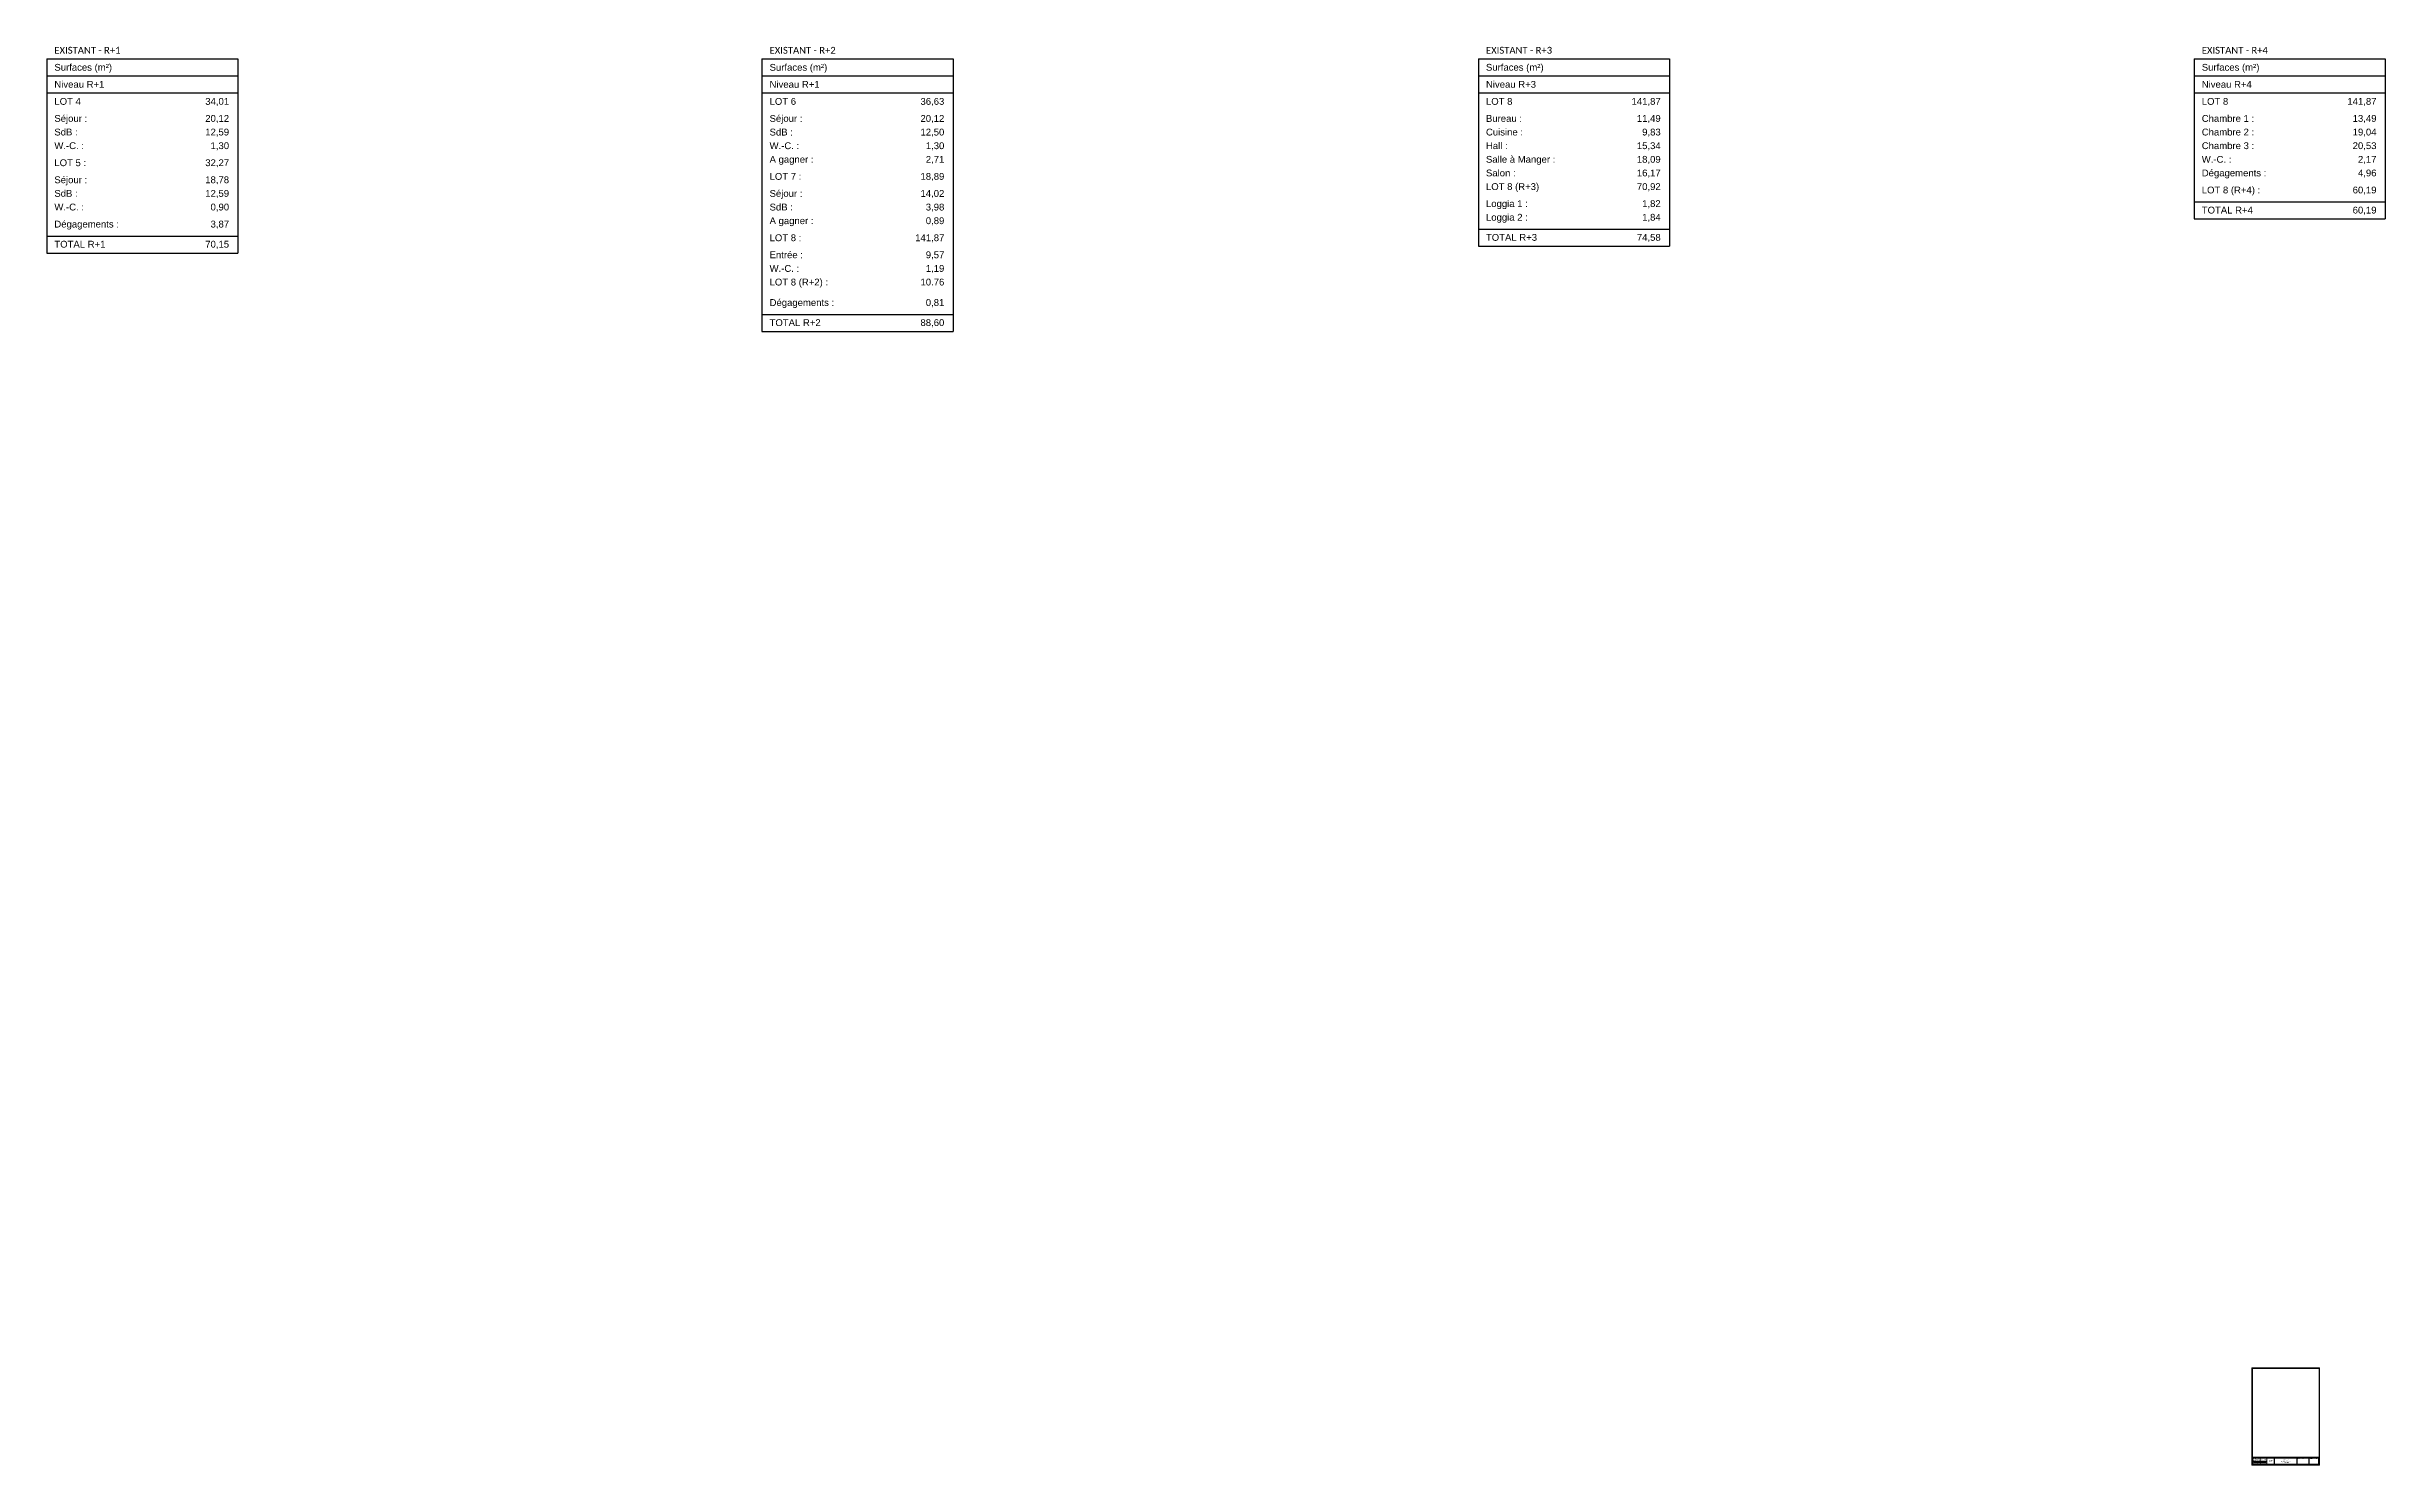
# Model space of a CAD drawing. Header units: millimetres. Extents: x -14819 to 43195, y -10328 to 20814.
# Drawn here: x -14819 to -7959, y -3569 to 592 of the extents above; entities that cross this region are included whole.
import ezdxf
from ezdxf.enums import TextEntityAlignment as Align

# ---------------------------------------------------------------- set-up
doc = ezdxf.new("R2010")
doc.units = ezdxf.units.MM
doc.linetypes.add('Chemin', pattern=[0.5, 0.3, -0.2])
for name, color, linetype, lineweight in [('30 - Mise en page', 5, 'Continuous', 13), ('31 - Textes', 4, 'Continuous', 5), ('32 - Echelle graphique', 7, 'Continuous', 9), ('36 - CADRE 02', 40, 'Continuous', 20), ('59 - TxT', 120, 'Continuous', 0)]:
    doc.layers.add(name, color=color, linetype=linetype, lineweight=lineweight)
doc.layers.add('70 - Surfaces', color=21, linetype='Continuous')
doc.styles.add('ARIAL', font='arial.ttf')
doc.styles.add('Legend', font='calibri.ttf')
doc.styles.get("Standard").update_dxf_attribs({"font": 'arial.ttf'})

msp = doc.modelspace()

# ---------------------------------------------------------------- hatches: boundary and pattern name
at = {"layer": '32 - Echelle graphique', "linetype": 'Continuous'}
h = msp.add_hatch(color=256, dxfattribs=at)
h.dxf.hatch_style = 1
h.paths.add_polyline_path([(-8343.09, -3561.52), (-8343.09, -3561.12), (-8344.09, -3561.12), (-8344.09, -3561.52)])
h.paths.add_polyline_path([(-8342.09, -3561.92), (-8342.09, -3561.52), (-8343.09, -3561.52), (-8343.09, -3561.92)])
h.paths.add_polyline_path([(-8342.09, -3561.12), (-8342.09, -3561.52), (-8341.09, -3561.52), (-8341.09, -3561.12)])
h.paths.add_polyline_path([(-8341.09, -3561.52), (-8341.09, -3561.92), (-8340.09, -3561.92), (-8340.09, -3561.52)])
h.paths.add_polyline_path([(-8339.09, -3561.52), (-8339.09, -3561.12), (-8340.09, -3561.12), (-8340.09, -3561.52)])
h.paths.add_polyline_path([(-8334.09, -3561.92), (-8334.09, -3561.52), (-8339.09, -3561.52), (-8339.09, -3561.92)])
h.paths.add_polyline_path([(-8334.09, -3561.12), (-8334.09, -3561.52), (-8329.09, -3561.52), (-8329.09, -3561.12)])
h.paths.add_polyline_path([(-8324.09, -3561.92), (-8324.09, -3561.52), (-8329.09, -3561.52), (-8329.09, -3561.92)])
h.paths.add_polyline_path([(-8319.09, -3561.52), (-8319.09, -3561.12), (-8324.09, -3561.12), (-8324.09, -3561.52)])
h.paths.add_polyline_path([(-8319.09, -3561.52), (-8319.09, -3561.92), (-8314.09, -3561.92), (-8314.09, -3561.52)])
h.paths.add_polyline_path([(-8309.09, -3561.52), (-8309.09, -3561.12), (-8314.09, -3561.12), (-8314.09, -3561.52)])

# ---------------------------------------------------------------- linework, layer by layer
at = {"layer": '30 - Mise en page'}
for p, q in [((-8348.55, -3284.74), (-8349.97, -3284.74)), ((-8349.97, -3288.98), (-8348.55, -3288.98)), ((-8349.61, -3288.98), (-8349.61, -3284.74)), ((-8349.26, -3284.74), (-8349.26, -3288.98)), ((-8349.26, -3288.98), (-8349.26, -3303.12)), ((-8348.91, -3303.12), (-8348.91, -3288.98)), ((-8348.55, -3283.32), (-8348.55, -3284.74)), ((-8348.55, -3284.03), (-8334.41, -3284.03)), ((-8334.41, -3284.38), (-8348.55, -3284.38)), ((-8334.41, -3283.32), (-8334.41, -3284.74)), ((-8320.27, -3283.68), (-8334.41, -3283.68)), ((-8334.41, -3284.03), (-8320.27, -3284.03)), ((-8320.27, -3283.32), (-8320.27, -3284.74)), ((-8320.27, -3284.03), (-8306.12, -3284.03)), ((-8306.12, -3284.38), (-8320.27, -3284.38)), ((-8306.12, -3283.32), (-8306.12, -3284.74)), ((-8291.98, -3283.68), (-8306.12, -3283.68)), ((-8306.12, -3284.03), (-8291.98, -3284.03)), ((-8291.98, -3283.32), (-8291.98, -3284.74)), ((-8291.98, -3284.03), (-8277.84, -3284.03)), ((-8277.84, -3284.38), (-8291.98, -3284.38)), ((-8277.84, -3283.32), (-8277.84, -3284.74)), ((-8263.7, -3283.68), (-8277.84, -3283.68)), ((-8277.84, -3284.03), (-8263.7, -3284.03)), ((-8263.7, -3283.32), (-8263.7, -3284.74)), ((-8263.7, -3284.03), (-8249.55, -3284.03)), ((-8249.55, -3284.38), (-8263.7, -3284.38)), ((-8249.55, -3283.32), (-8249.55, -3284.74)), ((-8235.41, -3283.68), (-8249.55, -3283.68)), ((-8249.55, -3284.03), (-8235.41, -3284.03)), ((-8235.41, -3283.32), (-8235.41, -3284.74)), ((-8235.41, -3284.03), (-8221.27, -3284.03)), ((-8221.27, -3284.38), (-8235.41, -3284.38)), ((-8221.27, -3283.32), (-8221.27, -3284.74)), ((-8207.12, -3283.68), (-8221.27, -3283.68)), ((-8221.27, -3284.03), (-8207.12, -3284.03)), ((-8207.12, -3283.32), (-8207.12, -3284.74)), ((-8207.12, -3284.03), (-8192.98, -3284.03)), ((-8192.98, -3284.38), (-8207.12, -3284.38)), ((-8192.98, -3283.32), (-8192.98, -3284.74)), ((-8178.84, -3283.68), (-8192.98, -3283.68)), ((-8192.98, -3284.03), (-8178.84, -3284.03)), ((-8178.84, -3283.32), (-8178.84, -3284.74)), ((-8178.84, -3284.03), (-8164.7, -3284.03)), ((-8164.7, -3284.38), (-8178.84, -3284.38)), ((-8164.7, -3283.32), (-8164.7, -3284.74)), ((-8152.67, -3283.68), (-8164.7, -3283.68)), ((-8164.7, -3284.03), (-8152.67, -3284.03)), ((-8152.67, -3283.32), (-8152.67, -3284.74)), ((-8152.67, -3284.74), (-8151.26, -3284.74)), ((-8152.67, -3288.98), (-8151.26, -3288.98)), ((-8152.32, -3288.98), (-8152.32, -3284.74)), ((-8151.97, -3284.74), (-8151.97, -3288.98)), ((-8151.97, -3288.98), (-8151.97, -3303.12)), ((-8151.61, -3303.12), (-8151.61, -3288.98)), ((-8349.97, -3303.12), (-8348.55, -3303.12)), ((-8349.97, -3317.27), (-8348.55, -3317.27)), ((-8349.97, -3331.41), (-8348.55, -3331.41)), ((-8349.97, -3345.55), (-8348.55, -3345.55)), ((-8349.97, -3359.69), (-8348.55, -3359.69)), ((-8349.61, -3317.27), (-8349.61, -3303.12)), ((-8349.61, -3345.55), (-8349.61, -3331.41)), ((-8349.61, -3371.72), (-8349.61, -3359.69)), ((-8349.26, -3303.12), (-8349.26, -3317.27)), ((-8349.26, -3317.27), (-8349.26, -3331.41)), ((-8349.26, -3331.41), (-8349.26, -3345.55)), ((-8349.26, -3345.55), (-8349.26, -3359.69)), ((-8349.26, -3359.69), (-8349.26, -3371.72)), ((-8348.91, -3331.41), (-8348.91, -3317.27)), ((-8348.91, -3359.69), (-8348.91, -3345.55)), ((-8152.67, -3303.12), (-8151.26, -3303.12)), ((-8152.67, -3317.27), (-8151.26, -3317.27)), ((-8152.67, -3331.41), (-8151.26, -3331.41)), ((-8152.67, -3345.55), (-8151.26, -3345.55)), ((-8152.67, -3359.69), (-8151.26, -3359.69)), ((-8152.32, -3317.27), (-8152.32, -3303.12)), ((-8152.32, -3345.55), (-8152.32, -3331.41)), ((-8152.32, -3371.72), (-8152.32, -3359.69)), ((-8151.97, -3303.12), (-8151.97, -3317.27)), ((-8151.97, -3317.27), (-8151.97, -3331.41)), ((-8151.97, -3331.41), (-8151.97, -3345.55)), ((-8151.97, -3345.55), (-8151.97, -3359.69)), ((-8151.97, -3359.69), (-8151.97, -3371.72)), ((-8151.61, -3331.41), (-8151.61, -3317.27)), ((-8151.61, -3359.69), (-8151.61, -3345.55)), ((-8349.97, -3371.72), (-8348.55, -3371.72)), ((-8349.97, -3371.72), (-8348.55, -3371.72)), ((-8349.97, -3385.86), (-8348.55, -3385.86)), ((-8349.97, -3400), (-8348.55, -3400)), ((-8349.97, -3414.14), (-8348.55, -3414.14)), ((-8349.97, -3428.29), (-8348.55, -3428.29)), ((-8349.61, -3400), (-8349.61, -3385.86)), ((-8349.61, -3428.29), (-8349.61, -3414.14)), ((-8349.26, -3371.72), (-8349.26, -3385.86)), ((-8349.26, -3385.86), (-8349.26, -3400)), ((-8349.26, -3400), (-8349.26, -3414.14)), ((-8349.26, -3414.14), (-8349.26, -3428.29)), ((-8349.26, -3428.29), (-8349.26, -3442.43)), ((-8348.91, -3385.86), (-8348.91, -3371.72)), ((-8348.91, -3414.14), (-8348.91, -3400)), ((-8348.91, -3442.43), (-8348.91, -3428.29)), ((-8152.67, -3371.72), (-8151.26, -3371.72)), ((-8152.67, -3371.72), (-8151.26, -3371.72)), ((-8152.67, -3385.86), (-8151.26, -3385.86)), ((-8152.67, -3400), (-8151.26, -3400)), ((-8152.67, -3414.14), (-8151.26, -3414.14)), ((-8152.67, -3428.29), (-8151.26, -3428.29)), ((-8152.32, -3400), (-8152.32, -3385.86)), ((-8152.32, -3428.29), (-8152.32, -3414.14)), ((-8151.97, -3371.72), (-8151.97, -3385.86)), ((-8151.97, -3385.86), (-8151.97, -3400)), ((-8151.97, -3400), (-8151.97, -3414.14)), ((-8151.97, -3414.14), (-8151.97, -3428.29)), ((-8151.97, -3428.29), (-8151.97, -3442.43)), ((-8151.61, -3385.86), (-8151.61, -3371.72)), ((-8151.61, -3414.14), (-8151.61, -3400)), ((-8151.61, -3442.43), (-8151.61, -3428.29)), ((-8349.97, -3442.43), (-8348.55, -3442.43)), ((-8349.97, -3456.57), (-8348.55, -3456.57)), ((-8349.97, -3470.72), (-8348.55, -3470.72)), ((-8349.97, -3484.86), (-8348.55, -3484.86)), ((-8349.61, -3456.57), (-8349.61, -3442.43)), ((-8349.61, -3484.86), (-8349.61, -3470.72)), ((-8349.26, -3442.43), (-8349.26, -3456.57)), ((-8349.26, -3456.57), (-8349.26, -3470.72)), ((-8349.26, -3470.72), (-8349.26, -3484.86)), ((-8349.26, -3484.86), (-8349.26, -3499)), ((-8348.91, -3470.72), (-8348.91, -3456.57)), ((-8348.91, -3499), (-8348.91, -3484.86)), ((-8152.67, -3442.43), (-8151.26, -3442.43)), ((-8152.67, -3456.57), (-8151.26, -3456.57)), ((-8152.67, -3470.72), (-8151.26, -3470.72)), ((-8152.67, -3484.86), (-8151.26, -3484.86)), ((-8152.32, -3456.57), (-8152.32, -3442.43)), ((-8152.32, -3484.86), (-8152.32, -3470.72)), ((-8151.97, -3442.43), (-8151.97, -3456.57)), ((-8151.97, -3456.57), (-8151.97, -3470.72)), ((-8151.97, -3470.72), (-8151.97, -3484.86)), ((-8151.97, -3484.86), (-8151.97, -3499)), ((-8151.61, -3470.72), (-8151.61, -3456.57)), ((-8151.61, -3499), (-8151.61, -3484.86)), ((-8349.97, -3499), (-8348.55, -3499)), ((-8349.97, -3513.14), (-8348.55, -3513.14)), ((-8349.97, -3527.29), (-8348.55, -3527.29)), ((-8349.97, -3541.43), (-8348.55, -3541.43)), ((-8349.97, -3555.57), (-8348.55, -3555.57)), ((-8349.61, -3513.14), (-8349.61, -3499)), ((-8349.61, -3541.43), (-8349.61, -3527.29)), ((-8349.61, -3567.59), (-8349.61, -3555.57)), ((-8349.26, -3499), (-8349.26, -3513.14)), ((-8349.26, -3513.14), (-8349.26, -3527.29)), ((-8349.26, -3527.29), (-8349.26, -3541.43)), ((-8349.26, -3541.43), (-8349.26, -3555.57)), ((-8349.26, -3555.57), (-8349.26, -3567.59)), ((-8348.91, -3527.29), (-8348.91, -3513.14)), ((-8348.91, -3555.57), (-8348.91, -3541.43)), ((-8152.67, -3546.78), (-8348.55, -3546.78)), ((-8347.14, -3548.19), (-8284.24, -3548.19)), ((-8347.14, -3557.18), (-8347.14, -3548.19)), ((-8347.14, -3557.18), (-8305.69, -3557.18)), ((-8347.14, -3566.17), (-8347.14, -3558.12)), ((-8347.14, -3558.12), (-8305.69, -3558.12)), ((-8347.14, -3566.17), (-8284.24, -3566.17)), ((-8325.77, -3557.18), (-8325.77, -3548.19)), ((-8305.69, -3558.12), (-8305.69, -3548.19)), ((-8305.69, -3566.17), (-8305.69, -3558.12)), ((-8284.24, -3566.17), (-8284.24, -3548.19)), ((-8283.3, -3548.19), (-8217.92, -3548.19)), ((-8283.3, -3548.19), (-8283.3, -3566.17)), ((-8283.3, -3566.17), (-8217.92, -3566.17)), ((-8217.92, -3566.17), (-8217.92, -3548.19)), ((-8216.99, -3548.19), (-8182.47, -3548.19)), ((-8216.99, -3566.17), (-8216.99, -3548.19)), ((-8216.99, -3566.17), (-8182.47, -3566.17)), ((-8182.47, -3566.17), (-8182.47, -3548.19)), ((-8181.53, -3548.19), (-8154.09, -3548.19)), ((-8181.53, -3566.17), (-8181.53, -3548.19)), ((-8181.53, -3566.17), (-8154.09, -3566.17)), ((-8154.09, -3548.19), (-8154.09, -3566.17)), ((-8152.67, -3499), (-8151.26, -3499)), ((-8152.67, -3513.14), (-8151.26, -3513.14)), ((-8152.67, -3527.29), (-8151.26, -3527.29)), ((-8152.67, -3541.43), (-8151.26, -3541.43)), ((-8152.67, -3555.57), (-8151.26, -3555.57)), ((-8152.32, -3513.14), (-8152.32, -3499)), ((-8152.32, -3541.43), (-8152.32, -3527.29)), ((-8152.32, -3567.59), (-8152.32, -3555.57)), ((-8151.97, -3499), (-8151.97, -3513.14)), ((-8151.97, -3513.14), (-8151.97, -3527.29)), ((-8151.97, -3527.29), (-8151.97, -3541.43)), ((-8151.97, -3541.43), (-8151.97, -3555.57)), ((-8151.97, -3555.57), (-8151.97, -3567.59)), ((-8151.61, -3527.29), (-8151.61, -3513.14)), ((-8151.61, -3555.57), (-8151.61, -3541.43)), ((-8348.55, -3567.59), (-8349.97, -3567.59)), ((-8349.97, -3567.59), (-8348.55, -3567.59)), ((-8348.55, -3567.59), (-8348.55, -3569.01)), ((-8348.55, -3568.3), (-8334.41, -3568.3)), ((-8334.41, -3568.65), (-8348.55, -3568.65)), ((-8334.41, -3567.59), (-8334.41, -3569.01)), ((-8320.27, -3567.95), (-8334.41, -3567.95)), ((-8334.41, -3568.3), (-8320.27, -3568.3)), ((-8320.27, -3567.59), (-8320.27, -3569.01)), ((-8320.27, -3568.3), (-8306.12, -3568.3)), ((-8306.12, -3568.65), (-8320.27, -3568.65)), ((-8306.12, -3567.59), (-8306.12, -3569.01)), ((-8291.98, -3567.95), (-8306.12, -3567.95)), ((-8306.12, -3568.3), (-8291.98, -3568.3)), ((-8291.98, -3567.59), (-8291.98, -3569.01)), ((-8291.98, -3568.3), (-8277.84, -3568.3)), ((-8277.84, -3568.65), (-8291.98, -3568.65)), ((-8277.84, -3567.59), (-8277.84, -3569.01)), ((-8263.7, -3567.95), (-8277.84, -3567.95)), ((-8277.84, -3568.3), (-8263.7, -3568.3)), ((-8263.7, -3567.59), (-8263.7, -3569.01)), ((-8263.7, -3568.3), (-8249.55, -3568.3)), ((-8249.55, -3568.65), (-8263.7, -3568.65)), ((-8249.55, -3567.59), (-8249.55, -3569.01)), ((-8235.41, -3567.95), (-8249.55, -3567.95)), ((-8249.55, -3568.3), (-8235.41, -3568.3)), ((-8235.41, -3567.59), (-8235.41, -3569.01)), ((-8235.41, -3568.3), (-8221.27, -3568.3)), ((-8221.27, -3568.65), (-8235.41, -3568.65)), ((-8221.27, -3567.59), (-8221.27, -3569.01)), ((-8207.12, -3567.95), (-8221.27, -3567.95)), ((-8221.27, -3568.3), (-8207.12, -3568.3)), ((-8207.12, -3567.59), (-8207.12, -3569.01)), ((-8207.12, -3568.3), (-8192.98, -3568.3)), ((-8192.98, -3568.65), (-8207.12, -3568.65)), ((-8192.98, -3567.59), (-8192.98, -3569.01)), ((-8178.84, -3567.95), (-8192.98, -3567.95)), ((-8192.98, -3568.3), (-8178.84, -3568.3)), ((-8178.84, -3567.59), (-8178.84, -3569.01)), ((-8178.84, -3568.3), (-8164.7, -3568.3)), ((-8164.7, -3568.65), (-8178.84, -3568.65)), ((-8164.7, -3567.59), (-8164.7, -3569.01)), ((-8152.67, -3567.95), (-8164.7, -3567.95)), ((-8164.7, -3568.3), (-8152.67, -3568.3)), ((-8152.67, -3567.59), (-8152.67, -3569.01)), ((-8151.26, -3567.59), (-8152.67, -3567.59)), ((-8152.67, -3567.59), (-8151.26, -3567.59))]:
    msp.add_line(p, q, dxfattribs=at)
at = {"layer": '32 - Echelle graphique', "linetype": 'Continuous'}
for p, q in [((-8344.09, -3561.92), (-8344.09, -3561.12)), ((-8344.09, -3561.12), (-8309.09, -3561.12)), ((-8344.09, -3561.52), (-8309.09, -3561.52)), ((-8344.09, -3561.92), (-8309.09, -3561.92)), ((-8344.09, -3563.12), (-8344.09, -3562.32)), ((-8343.09, -3561.12), (-8343.09, -3561.92)), ((-8342.09, -3561.12), (-8342.09, -3561.92)), ((-8341.09, -3561.12), (-8341.09, -3561.92)), ((-8340.09, -3561.12), (-8340.09, -3561.92)), ((-8339.09, -3561.92), (-8339.09, -3561.12)), ((-8339.09, -3563.12), (-8339.09, -3562.32)), ((-8334.09, -3561.92), (-8334.09, -3561.12)), ((-8334.09, -3563.12), (-8334.09, -3562.32)), ((-8329.09, -3561.92), (-8329.09, -3561.12)), ((-8324.09, -3561.92), (-8324.09, -3561.12)), ((-8324.09, -3563.12), (-8324.09, -3562.32)), ((-8319.09, -3561.92), (-8319.09, -3561.12)), ((-8314.09, -3561.92), (-8314.09, -3561.12)), ((-8314.09, -3563.12), (-8314.09, -3562.32)), ((-8309.09, -3561.12), (-8309.09, -3561.92)), ((-8309.09, -3562.32), (-8309.09, -3563.12))]:
    msp.add_line(p, q, dxfattribs=at)
at = {"layer": '36 - CADRE 02', "linetype": 'Continuous'}
msp.add_line((-8348.55, -3546.78), (-8152.67, -3546.78), dxfattribs=at)
at = {"layer": '36 - CADRE 02', "linetype": 'ByBlock'}
msp.add_lwpolyline([(-8349.97, -3283.32), (-8349.97, -3569.01), (-8151.26, -3569.01), (-8151.26, -3283.32)], close=True, dxfattribs=at)
at = {"layer": '36 - CADRE 02', "linetype": 'Continuous'}
msp.add_lwpolyline([(-8348.55, -3545.36), (-8152.67, -3545.36), (-8152.67, -3284.74), (-8348.55, -3284.74)], close=True, dxfattribs=at)
at = {"layer": '36 - CADRE 02', "linetype": 'ByBlock'}
msp.add_lwpolyline([(-8348.55, -3546.78), (-8348.55, -3567.59), (-8152.67, -3567.59), (-8152.67, -3546.78)], dxfattribs=at)
at = {"layer": '70 - Surfaces', "linetype": 'Continuous'}
for p, q in [((-14819.18, 557.18), (-14258.67, 557.18)), ((-12720.87, 557.08), (-12160.36, 557.08)), ((-10619.18, 557.18), (-10058.67, 557.18)), ((-8519.18, 557.18), (-7958.66, 557.18)), ((-14819.18, 507.18), (-14258.67, 507.18)), ((-12720.87, 507.08), (-12160.36, 507.08)), ((-10619.18, 507.18), (-10058.67, 507.18)), ((-8519.18, 507.18), (-7958.66, 507.18)), ((-14819.18, 457.18), (-14258.67, 457.18)), ((-12720.87, 457.08), (-12160.36, 457.08)), ((-10619.18, 457.18), (-10058.67, 457.18)), ((-8519.18, 457.18), (-7958.66, 457.18)), ((-8519.18, 137.18), (-7958.66, 137.18)), ((-8519.18, 87.18), (-7958.66, 87.18)), ((-14819.18, 37.18), (-14258.67, 37.18)), ((-10619.18, 57.18), (-10058.67, 57.18)), ((-10619.18, 7.18), (-10058.67, 7.18)), ((-14819.18, -12.82), (-14258.67, -12.82)), ((-12720.87, -192.92), (-12160.36, -192.92)), ((-12720.87, -242.92), (-12160.36, -242.92))]:
    msp.add_line(p, q, dxfattribs=at)
at = {"layer": '70 - Surfaces'}
for p, q in [((-14819.18, 557.18), (-14819.18, -12.82)), ((-14258.67, 557.18), (-14258.67, -12.82)), ((-12720.87, 557.08), (-12720.87, -242.92)), ((-12160.36, 557.08), (-12160.36, -242.92)), ((-10619.18, 557.18), (-10619.18, 7.18)), ((-10058.67, 557.18), (-10058.67, 7.18)), ((-8519.18, 557.18), (-8519.18, 87.18)), ((-7958.66, 557.18), (-7958.66, 87.18))]:
    msp.add_line(p, q, dxfattribs=at)

# ---------------------------------------------------------------- texts
at = {"layer": '31 - Textes'}
for s, p in [('34,01', (-14284.29, 422.18)), ('36,63', (-12185.98, 422.08)), ('141,87', (-10084.29, 422.18)), ('141,87', (-7984.28, 422.18)), ('20,12', (-14284.29, 372.18)), ('12,59', (-14284.29, 332.18)), ('20,12', (-12185.98, 372.08)), ('12,50', (-12185.98, 332.08)), ('11,49', (-10084.29, 372.18)), ('9,83', (-10084.29, 332.18)), ('13,49', (-7984.28, 372.18)), ('19,04', (-7984.28, 332.18)), ('1,30', (-14284.29, 292.18)), ('1,30', (-12185.98, 292.08)), ('15,34', (-10084.29, 292.18)), ('20,53', (-7984.28, 292.18)), ('32,27', (-14284.29, 242.18)), ('18,78', (-14284.29, 192.18)), ('18,89', (-12185.98, 202.08)), ('2,71', (-12185.98, 252.08)), ('18,09', (-10084.29, 252.18)), ('16,17', (-10084.29, 212.18)), ('4,96', (-7984.28, 212.18)), ('2,17', (-7984.28, 252.18)), ('12,59', (-14284.29, 152.18)), ('14,02', (-12185.98, 152.08)), ('70,92', (-10084.29, 172.18)), ('1,82', (-10084.29, 122.18)), ('60,19', (-7984.28, 162.18)), ('3,87', (-14284.29, 62.18)), ('0,90', (-14284.29, 112.18)), ('3,98', (-12185.98, 112.08)), ('0,89', (-12185.98, 72.08)), ('1,84', (-10084.29, 82.18)), ('60,19', (-7984.28, 103.18)), ('70,15', (-14284.29, 3.18)), ('141,87', (-12185.98, 22.08)), ('74,58', (-10084.29, 23.18)), ('9,57', (-12185.98, -27.92)), ('1,19', (-12185.98, -67.92)), ('10.76', (-12185.98, -107.92)), ('0,81', (-12185.98, -167.92)), ('88,60', (-12185.98, -226.92))]:
    msp.add_text(s, height=20, dxfattribs=at).set_placement(p, align=Align.RIGHT)
at = {"layer": '31 - Textes', "lineweight": 50, "style": 'ARIAL'}
for s, insert, char_height, width, attachment_point in [('{\\fSansSerif|b1|i0|c2|p2;Etat Existant\\Péchelle 1/100}', (-8345.89, -3550.05), 1.7679, 32.4854, 1), ('{\\fSansSerif|b1|i0|c2|p2;19 mai 2020}', (-8315.73, -3553.05), 1.7679, 20.0787, 5), ('{\\fSansSerif|b0|i0|c2|p2;DP}', (-8298.87, -3553.25), 4.95, 32.4854, 1), ('{\\fSansSerif|b1|i0|c2|p2;- Happy Vet -\\P26, bd Montebello\\P59000 - Lille}', (-8250.56, -3557.42), 2.3413, 60.8288, 5), ("{\\fSansSerif|b1|i0|c2|p2;MAITRISE D'OUVRAGE}", (-8215.4, -3549.69), 1.4984, 32.3481, 1)]:
    msp.add_mtext(s, dxfattribs=dict(at, insert=insert, char_height=char_height, width=width, attachment_point=attachment_point))
at = {"layer": '31 - Textes', "lineweight": 18, "attachment_point": 1}
for s, insert, char_height, width in [('{\\fSansSerif|b0|i1|c2|p2;.}', (-8215.46, -3553.39), 1.5921, 32.9081), ("{\\fSansSerif|b1|i0|c2|p2;MAITRISE D'OEUVRE}", (-8179.54, -3549.66), 1.4984, 23.1954), ('{\\fSansSerif|b0|i1|c2|p2;.}', (-8179.44, -3554.28), 1.5921, 39.3973), ('{\\fSansSerif|b0|i1|c2|p2;.}', (-8179.44, -3557.63), 1.5921, 39.3973), ('{\\fSansSerif|b0|i1|c2|p2;.}', (-8179.44, -3561.01), 1.5921, 39.3973)]:
    msp.add_mtext(s, dxfattribs=dict(at, insert=insert, char_height=char_height, width=width))
at = {"layer": '32 - Echelle graphique', "color": 7, "char_height": 0.7071, "width": 3.5534, "attachment_point": 1}
for s, insert in [('{\\fVerdana|b0|i0|c0|p34;0}', (-8344.35, -3563.36)), ('{\\fVerdana|b0|i0|c0|p34;0,5m}', (-8339.87, -3563.36)), ('{\\fVerdana|b0|i0|c0|p34;1m}', (-8334.72, -3563.36)), ('{\\fVerdana|b0|i0|c0|p34;2m}', (-8324.72, -3563.36)), ('{\\fVerdana|b0|i0|c0|p34;3m}', (-8314.72, -3563.36)), ('{\\fVerdana|b0|i0|c0|p34;3,5m}', (-8309.85, -3563.36))]:
    msp.add_mtext(s, dxfattribs=dict(at, insert=insert))
at = {"layer": '59 - TxT', "linetype": 'Chemin', "ltscale": 0.1, "style": 'Legend'}
for s, p in [('EXISTANT - R+1', (-14796.89, 572.18)), ('EXISTANT - R+2', (-12698.58, 572.08)), ('EXISTANT - R+3', (-10596.89, 572.18)), ('EXISTANT - R+4', (-8496.88, 572.18))]:
    msp.add_text(s, height=20, dxfattribs=at).set_placement(p)
at = {"layer": '70 - Surfaces'}
for s, p in [('Surfaces (m²)', (-14796.89, 522.18)), ('Niveau R+1', (-14796.89, 472.18)), ('Surfaces (m²)', (-12698.58, 522.08)), ('Niveau R+1', (-12698.58, 472.08)), ('Surfaces (m²)', (-10596.89, 522.18)), ('Niveau R+3', (-10596.89, 472.18)), ('Surfaces (m²)', (-8496.88, 522.18)), ('Niveau R+4', (-8496.88, 472.18)), ('LOT 4', (-14796.89, 422.18)), ('LOT 6', (-12698.58, 422.08)), ('LOT 8', (-10596.89, 422.18)), ('LOT 8', (-8496.88, 422.18)), ('Séjour :', (-14796.89, 372.18)), ('SdB :', (-14796.89, 332.18)), ('Séjour :', (-12698.58, 372.08)), ('SdB :', (-12698.58, 332.08)), ('Cuisine :', (-10596.89, 332.18)), ('Bureau :', (-10596.89, 372.18)), ('Chambre 1 :', (-8496.88, 372.18)), ('Chambre 2 :', (-8496.88, 332.18)), ('W.-C. :', (-14796.89, 292.18)), ('W.-C. :', (-12698.58, 292.08)), ('Hall :', (-10596.89, 292.18)), ('Chambre 3 :', (-8496.88, 292.18)), ('Séjour :', (-14796.89, 192.18)), ('LOT 5 :', (-14796.89, 242.18)), ('A gagner :', (-12698.58, 252.08)), ('LOT 7 :', (-12698.58, 202.08)), ('Salle à Manger :', (-10596.89, 252.18)), ('Salon :', (-10596.89, 212.18)), ('W.-C. :', (-8496.88, 252.18)), ('Dégagements :', (-8496.88, 212.18)), ('SdB :', (-14796.89, 152.18)), ('Séjour :', (-12698.58, 152.08)), ('LOT 8 (R+3)', (-10596.89, 172.18)), ('Loggia 1 :', (-10596.89, 122.18)), ('LOT 8 (R+4) :', (-8496.88, 162.18)), ('W.-C. :', (-14796.89, 112.18)), ('Dégagements :', (-14796.89, 62.18)), ('A gagner :', (-12698.58, 72.08)), ('SdB :', (-12698.58, 112.08)), ('Loggia 2 :', (-10596.89, 82.18)), ('TOTAL R+4', (-8496.88, 103.18)), ('TOTAL R+1', (-14796.89, 3.18)), ('LOT 8 :', (-12698.58, 22.08)), ('TOTAL R+3', (-10596.89, 23.18)), ('W.-C. :', (-12698.58, -67.92)), ('Entrée :', (-12698.58, -27.92)), ('LOT 8 (R+2) :', (-12698.58, -107.92)), ('Dégagements :', (-12698.58, -167.92)), ('TOTAL R+2', (-12698.58, -226.92))]:
    msp.add_text(s, height=20, dxfattribs=at).set_placement(p)

doc.saveas('drawing.dxf')
